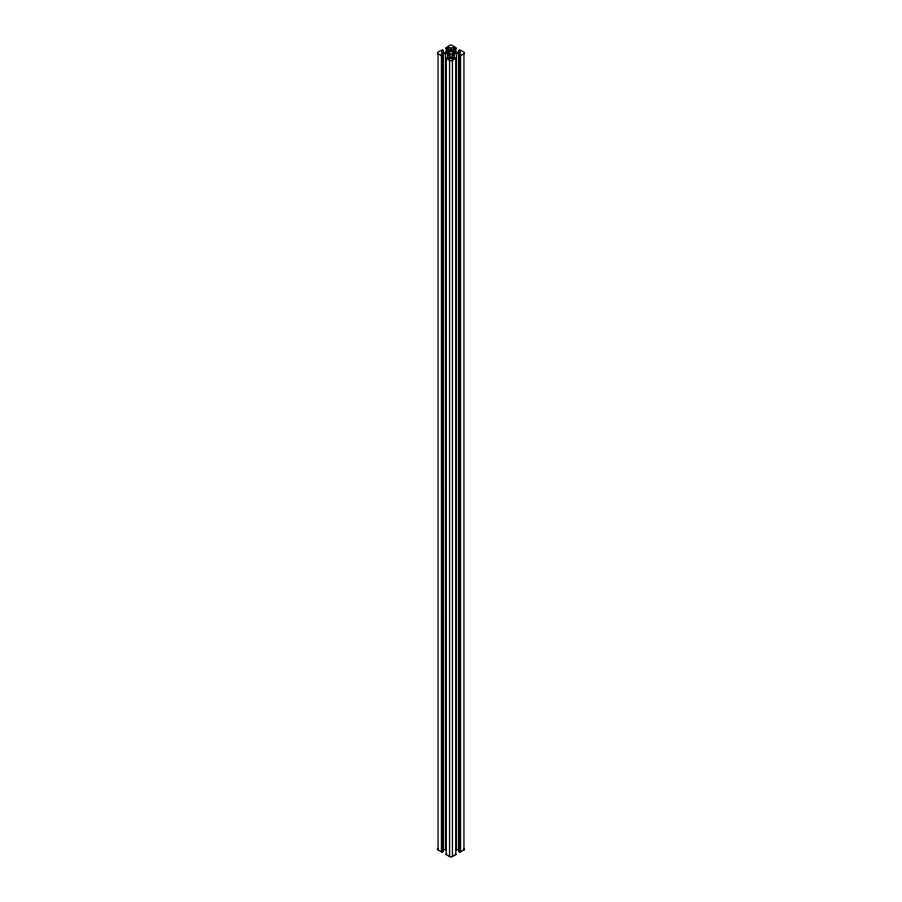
<?xml version="1.0" encoding="UTF-8"?>
<svg xmlns="http://www.w3.org/2000/svg" width="902" height="902" viewBox="0 0 902 902"><rect width="100%" height="100%" fill="white"/><g stroke="black" fill="none" stroke-linecap="round" stroke-linejoin="round"><path stroke-width="1.35" d="M450.098 58.01C447.764 58.1 442.442 56.488 449.557 60.389A2.041 1.184 0 0 0 452.443 60.389L456.029 57.987L451.902 58.01M451.902 58.957L451.902 56.138A3.044 1.759 0 0 1 452.793 54.898L454.428 53.951A3.044 1.759 0 0 1 456.581 53.432L460.674 53.928L458.915 55.157L458.859 851.533L459.986 852.007L463.944 849.921L463.944 53.748A2.041 1.184 0 0 0 463.944 52.079L459.885 49.993L458.825 50.58L460.426 52.248L456.581 52.395A3.044 1.759 0 0 1 454.428 51.876L452.793 50.94A3.044 1.759 0 0 1 451.902 49.689M450.098 58.957L450.098 56.138A3.044 1.759 0 0 0 449.207 54.898L447.572 53.951A3.044 1.759 0 0 0 445.419 53.432L441.326 53.928L443.085 55.157L443.085 851.319M458.915 55.157L460.302 55.8L463.944 53.748M443.119 851.556L441.608 851.939L438.056 849.921A2.041 1.184 0 0 1 437.887 848.365M451.902 50.636C448.677 43.375 462.444 52.034 452.443 45.45A2.041 1.184 0 0 0 449.557 45.45C439.466 52.102 453.435 43.364 450.098 50.636M446.682 853.653L446.05 854.51L449.557 856.55A2.041 1.184 0 0 0 452.443 856.55L455.95 854.51L455.318 853.653M450.098 49.689A3.044 1.759 0 0 1 449.207 50.94L447.572 51.876A3.044 1.759 0 0 1 445.419 52.395C436.061 54.616 448.7 46.25 438.056 52.079A2.041 1.184 0 0 0 438.056 53.748L441.698 55.8L443.119 55.169M442.499 55.744L442.578 851.871M442.172 849.605L445.419 849.605A3.044 1.759 0 0 1 446.016 849.639M455.984 849.639A3.044 1.759 0 0 1 456.581 849.605L459.828 849.605M460.561 55.698L460.561 851.871M459.422 50.129L459.422 52.947M459.422 55.698L459.422 851.871M458.915 50.422L458.915 53.241M456.581 53.432L456.581 849.605M455.826 48.054L455.826 52.282M455.826 58.438L455.826 854.6M455.318 48.347L455.318 52.575M454.879 48.347L454.879 52.575M454.428 53.951L454.428 58.179M453.356 47.468L453.356 51.696M452.793 54.898L452.793 59.115M452.443 60.389L452.443 856.55M449.557 60.389L449.557 856.55M449.207 54.898L449.207 59.115M448.644 47.468L448.644 51.696M447.572 53.951L447.572 58.179M447.121 48.347L447.121 52.575M446.682 48.347L446.682 52.575M446.174 48.054L446.174 52.282M446.174 58.438L446.174 854.6M445.419 53.432L445.419 849.605M443.085 50.422L443.085 53.241M442.578 50.129L442.578 52.947M441.439 55.698L441.439 851.871M438.056 53.748L438.056 849.921M464.113 848.365A2.041 1.184 0 0 1 463.944 849.921M449.85 53.985A2.187 1.263 0 0 0 453.187 52.959A2.187 1.263 0 0 0 449.974 51.797A2.187 1.263 0 0 0 449.85 53.985"/></g></svg>
